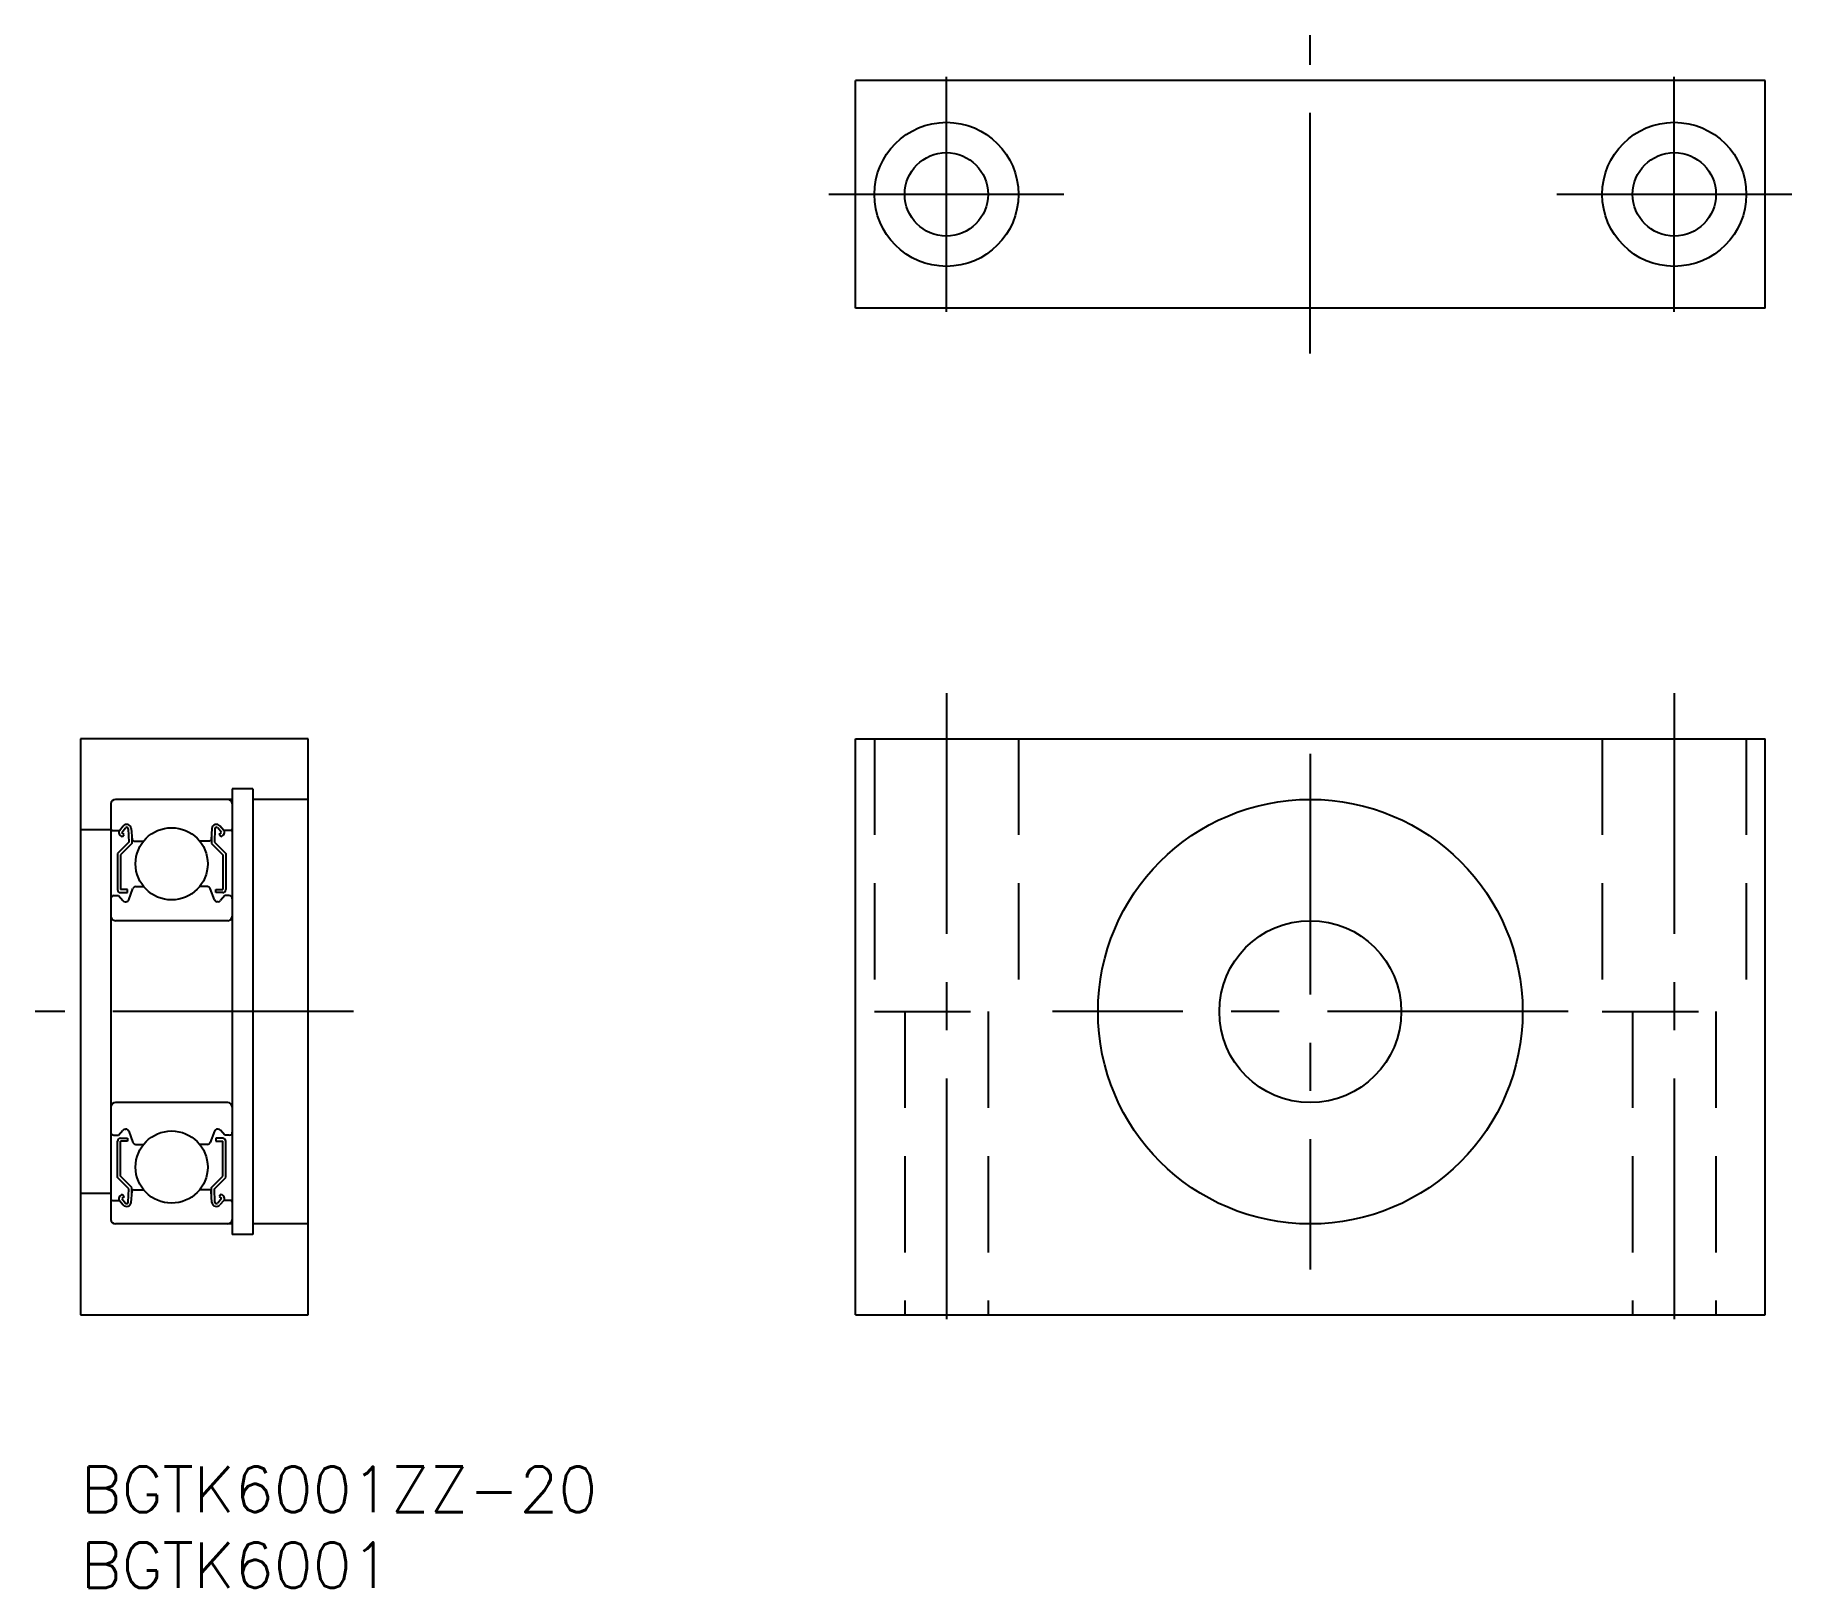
# Model space of a CAD drawing. Extents: x -3 to 113, y -8 to 94.
import ezdxf

# ---------------------------------------------------------------- set-up
doc = ezdxf.new("R2010")
doc.units = 0
doc.header["$LTSCALE"] = 0.5
doc.linetypes.add('CENTER', pattern=[50.8, 31.75, -6.35, 6.35, -6.35])
doc.linetypes.add('DASHED', pattern=[19.05, 12.7, -6.35])
for name, color, linetype in [('MSM_CENTER', 1, 'CENTER'), ('MSM_CONTINUOUS', 7, 'CONTINUOUS'), ('MSM_DASHED', 4, 'DASHED'), ('MSM_PART_NUMBER', 7, 'CONTINUOUS')]:
    doc.layers.add(name, color=color, linetype=linetype)
doc.styles.get("Standard").update_dxf_attribs({"font": 'txt.shx', "height": 3, "bigfont": 'bigfont.shx'})

# ---------------------------------------------------------------- blocks, each defined once
blk = doc.blocks.new('*U6')
at = {"layer": 'MSM_PART_NUMBER'}
blk.add_text('BGTK6001ZZ-20', height=3, dxfattribs=at).set_placement((0, -3))
blk = doc.blocks.new('*U7')
at = {"layer": 'MSM_PART_NUMBER'}
blk.add_text('BGTK6001', height=3, dxfattribs=at).set_placement((0, -8))

msp = doc.modelspace()

# ---------------------------------------------------------------- linework, layer by layer
at = {"layer": 'MSM_CENTER'}
for p, q in [((81.09, 73.4), (81.09, 94.4)), ((57.09, 76.15), (57.09, 91.65)), ((105.09, 76.15), (105.09, 91.65)), ((64.84, 83.9), (49.34, 83.9)), ((112.84, 83.9), (97.34, 83.9)), ((57.09, 51), (57.09, 7)), ((105.09, 51), (105.09, 7)), ((81.09, 47), (81.09, 13)), ((18, 30), (-3, 30)), ((98.09, 30), (64.09, 30))]:
    msp.add_line(p, q, dxfattribs=at)
at = {"layer": 'MSM_CONTINUOUS'}
for p, q in [((51.09, 76.4), (51.09, 91.4)), ((111.09, 91.4), (51.09, 91.4)), ((111.09, 76.4), (111.09, 91.4)), ((111.09, 76.4), (51.09, 76.4)), ((0, 48), (0, 10)), ((15, 48), (0, 48)), ((15, 10), (15, 48)), ((51.09, 48), (111.09, 48)), ((51.09, 10), (51.09, 48)), ((111.09, 10), (111.09, 48)), ((10, 44.7), (10, 15.3)), ((11.35, 44.7), (10, 44.7)), ((11.35, 44.7), (11.35, 15.3)), ((2, 43.7), (2, 16.3)), ((10, 44), (2.3, 44)), ((15, 44), (11.35, 44)), ((2, 42), (0, 42)), ((2.1, 41.95), (2.56, 41.95)), ((2.56, 41.95), (2.81, 42.25)), ((2.71, 41.82), (2.96, 42.12)), ((2.87, 41.69), (2.71, 41.82)), ((3.14, 42.06), (3.18, 41.18)), ((3.34, 42.08), (3.4, 41.34)), ((8.66, 42.08), (8.6, 41.34)), ((8.86, 42.06), (8.82, 41.18)), ((9.29, 41.82), (9.04, 42.12)), ((9.13, 41.69), (9.29, 41.82)), ((9.44, 41.95), (9.19, 42.25)), ((9.9, 41.95), (9.44, 41.95)), ((3.18, 41.18), (2.43, 40.43)), ((2.74, 41.54), (2.58, 41.67)), ((3.38, 41.1), (2.63, 40.35)), ((2.74, 41.54), (2.87, 41.69)), ((3.38, 41.57), (3.38, 41.1)), ((3.5, 41.25), (4.15, 41.25)), ((8.5, 41.25), (7.85, 41.25)), ((8.62, 41.57), (8.62, 41.1)), ((8.62, 41.1), (9.37, 40.35)), ((8.82, 41.18), (9.57, 40.43)), ((9.26, 41.54), (9.13, 41.69)), ((9.26, 41.54), (9.42, 41.67)), ((2.43, 40.43), (2.43, 38.05)), ((2.63, 40.35), (2.63, 38.05)), ((9.37, 40.35), (9.37, 38.05)), ((9.57, 40.43), (9.57, 38.05)), ((3.64, 38.25), (4.15, 38.25)), ((8.36, 38.25), (7.85, 38.25)), ((2.2, 37.65), (2.5, 37.65)), ((2.5, 37.65), (2.78, 37.32)), ((3.08, 38.05), (2.63, 38.05)), ((2.63, 37.85), (3.08, 37.85)), ((2.93, 37.25), (2.99, 37.25)), ((3.08, 37.85), (3.08, 38.05)), ((3.18, 37.38), (3.45, 38.12)), ((8.82, 37.38), (8.55, 38.12)), ((8.92, 38.05), (9.37, 38.05)), ((8.92, 37.85), (8.92, 38.05)), ((9.37, 37.85), (8.92, 37.85)), ((9.07, 37.25), (9.01, 37.25)), ((9.5, 37.65), (9.22, 37.32)), ((9.8, 37.65), (9.5, 37.65)), ((9.7, 36), (2.3, 36)), ((9.7, 24), (2.3, 24)), ((2.5, 21.85), (2.78, 22.18)), ((2.93, 22.25), (2.99, 22.25)), ((3.18, 22.12), (3.45, 21.38)), ((8.82, 22.12), (8.55, 21.38)), ((9.07, 22.25), (9.01, 22.25)), ((9.5, 21.85), (9.22, 22.18)), ((2.2, 21.85), (2.5, 21.85)), ((2.43, 19.07), (2.43, 21.45)), ((2.63, 21.65), (3.08, 21.65)), ((2.63, 19.15), (2.63, 21.45)), ((3.08, 21.45), (2.63, 21.45)), ((3.08, 21.65), (3.08, 21.45)), ((3.64, 21.25), (4.15, 21.25)), ((8.36, 21.25), (7.85, 21.25)), ((9.37, 21.65), (8.92, 21.65)), ((8.92, 21.65), (8.92, 21.45)), ((8.92, 21.45), (9.37, 21.45)), ((9.37, 19.15), (9.37, 21.45)), ((9.8, 21.85), (9.5, 21.85)), ((9.57, 19.07), (9.57, 21.45)), ((3.18, 18.32), (2.43, 19.07)), ((3.38, 18.4), (2.63, 19.15)), ((8.62, 18.4), (9.37, 19.15)), ((8.82, 18.32), (9.57, 19.07)), ((2, 18), (0, 18)), ((2.1, 17.55), (2.56, 17.55)), ((2.56, 17.55), (2.81, 17.25)), ((2.74, 17.96), (2.58, 17.83)), ((2.87, 17.81), (2.71, 17.68)), ((2.71, 17.68), (2.96, 17.38)), ((2.74, 17.96), (2.87, 17.81)), ((3.14, 17.44), (3.18, 18.32)), ((3.34, 17.42), (3.4, 18.16)), ((3.38, 17.93), (3.38, 18.4)), ((3.5, 18.25), (4.15, 18.25)), ((8.5, 18.25), (7.85, 18.25)), ((8.66, 17.42), (8.6, 18.16)), ((8.62, 17.93), (8.62, 18.4)), ((8.86, 17.44), (8.82, 18.32)), ((9.29, 17.68), (9.04, 17.38)), ((9.26, 17.96), (9.13, 17.81)), ((9.13, 17.81), (9.29, 17.68)), ((9.44, 17.55), (9.19, 17.25)), ((9.26, 17.96), (9.42, 17.83)), ((9.9, 17.55), (9.44, 17.55)), ((10, 16), (2.3, 16)), ((11.35, 15.3), (10, 15.3)), ((15, 16), (11.35, 16)), ((0, 10), (15, 10)), ((51.09, 10), (111.09, 10))]:
    msp.add_line(p, q, dxfattribs=at)
for centre, radius in [((57.09, 83.9), 4.75), ((105.09, 83.9), 4.75), ((57.09, 83.9), 2.75), ((105.09, 83.9), 2.75), ((81.09, 30), 14), ((6, 39.75), 2.38), ((81.09, 30), 6), ((6, 19.75), 2.38)]:
    msp.add_circle(centre, radius, dxfattribs=at)
for centre, radius, start, end in [((2.3, 43.7), 0.3, 90, 180), ((9.7, 43.7), 0.3, 0, 90), ((2.1, 42.05), 0.1, 180, 270), ((2.71, 41.82), 0.2, 140.002, 230.0863), ((3.04, 42.05), 0.3, 4.9968, 140.002), ((3.04, 42.06), 0.1, 2.8198, 140.0022), ((8.96, 42.05), 0.3, 39.998, 175.0032), ((8.96, 42.06), 0.1, 39.9978, 177.1802), ((9.29, 41.82), 0.2, 309.9137, 39.998), ((9.9, 42.05), 0.1, 270, 0), ((3.5, 41.35), 0.1, 184.9968, 269.9991), ((8.5, 41.35), 0.1, 270.0009, 355.0032), ((3.64, 38.05), 0.2, 90, 159.9916), ((8.36, 38.05), 0.2, 20.0084, 90), ((2.2, 37.45), 0.2, 90, 180), ((2.63, 38.05), 0.2, 180, 270), ((2.93, 37.45), 0.2, 219.9952, 270), ((2.99, 37.45), 0.2, 270, 339.9916), ((9.01, 37.45), 0.2, 200.0084, 270), ((9.07, 37.45), 0.2, 270, 320.0048), ((9.37, 38.05), 0.2, 270, 0), ((9.8, 37.45), 0.2, 0, 90), ((2.3, 36.3), 0.3, 180, 270), ((9.7, 36.3), 0.3, 270, 0), ((2.3, 23.7), 0.3, 90, 180), ((9.7, 23.7), 0.3, 0, 90), ((2.2, 22.05), 0.2, 180, 270), ((2.93, 22.05), 0.2, 90, 140.0048), ((2.99, 22.05), 0.2, 20.0084, 90), ((9.01, 22.05), 0.2, 90, 159.9916), ((9.07, 22.05), 0.2, 39.9952, 90), ((9.8, 22.05), 0.2, 270, 0), ((2.63, 21.45), 0.2, 90, 180), ((3.64, 21.45), 0.2, 200.0084, 270), ((8.36, 21.45), 0.2, 270, 339.9916), ((9.37, 21.45), 0.2, 0, 90), ((2.1, 17.45), 0.1, 90, 180), ((2.71, 17.68), 0.2, 129.9137, 219.998), ((3.04, 17.45), 0.3, 219.998, 355.0032), ((3.04, 17.44), 0.1, 219.9978, 357.1802), ((3.5, 18.15), 0.1, 90.0009, 175.0032), ((8.5, 18.15), 0.1, 4.9968, 89.9991), ((8.96, 17.45), 0.3, 184.9968, 320.002), ((8.96, 17.44), 0.1, 182.8198, 320.0022), ((9.29, 17.68), 0.2, 320.002, 50.0863), ((9.9, 17.45), 0.1, 0, 90), ((2.3, 16.3), 0.3, 180, 270), ((9.7, 16.3), 0.3, 270, 0)]:
    msp.add_arc(centre, radius, start, end, dxfattribs=at)
at = {"layer": 'MSM_DASHED'}
for p, q in [((52.34, 48), (52.34, 30)), ((61.84, 48), (61.84, 30)), ((100.34, 48), (100.34, 30)), ((109.84, 48), (109.84, 30)), ((52.34, 30), (61.84, 30)), ((54.34, 30), (54.34, 10)), ((59.84, 30), (59.84, 10)), ((100.34, 30), (109.84, 30)), ((102.34, 30), (102.34, 10)), ((107.84, 30), (107.84, 10))]:
    msp.add_line(p, q, dxfattribs=at)

# ---------------------------------------------------------------- block references
at = {"layer": 'MSM_CONTINUOUS'}
for name in ['*U6', '*U7']:
    msp.add_blockref(name, (0, 0), dxfattribs=at)

doc.saveas('drawing.dxf')
